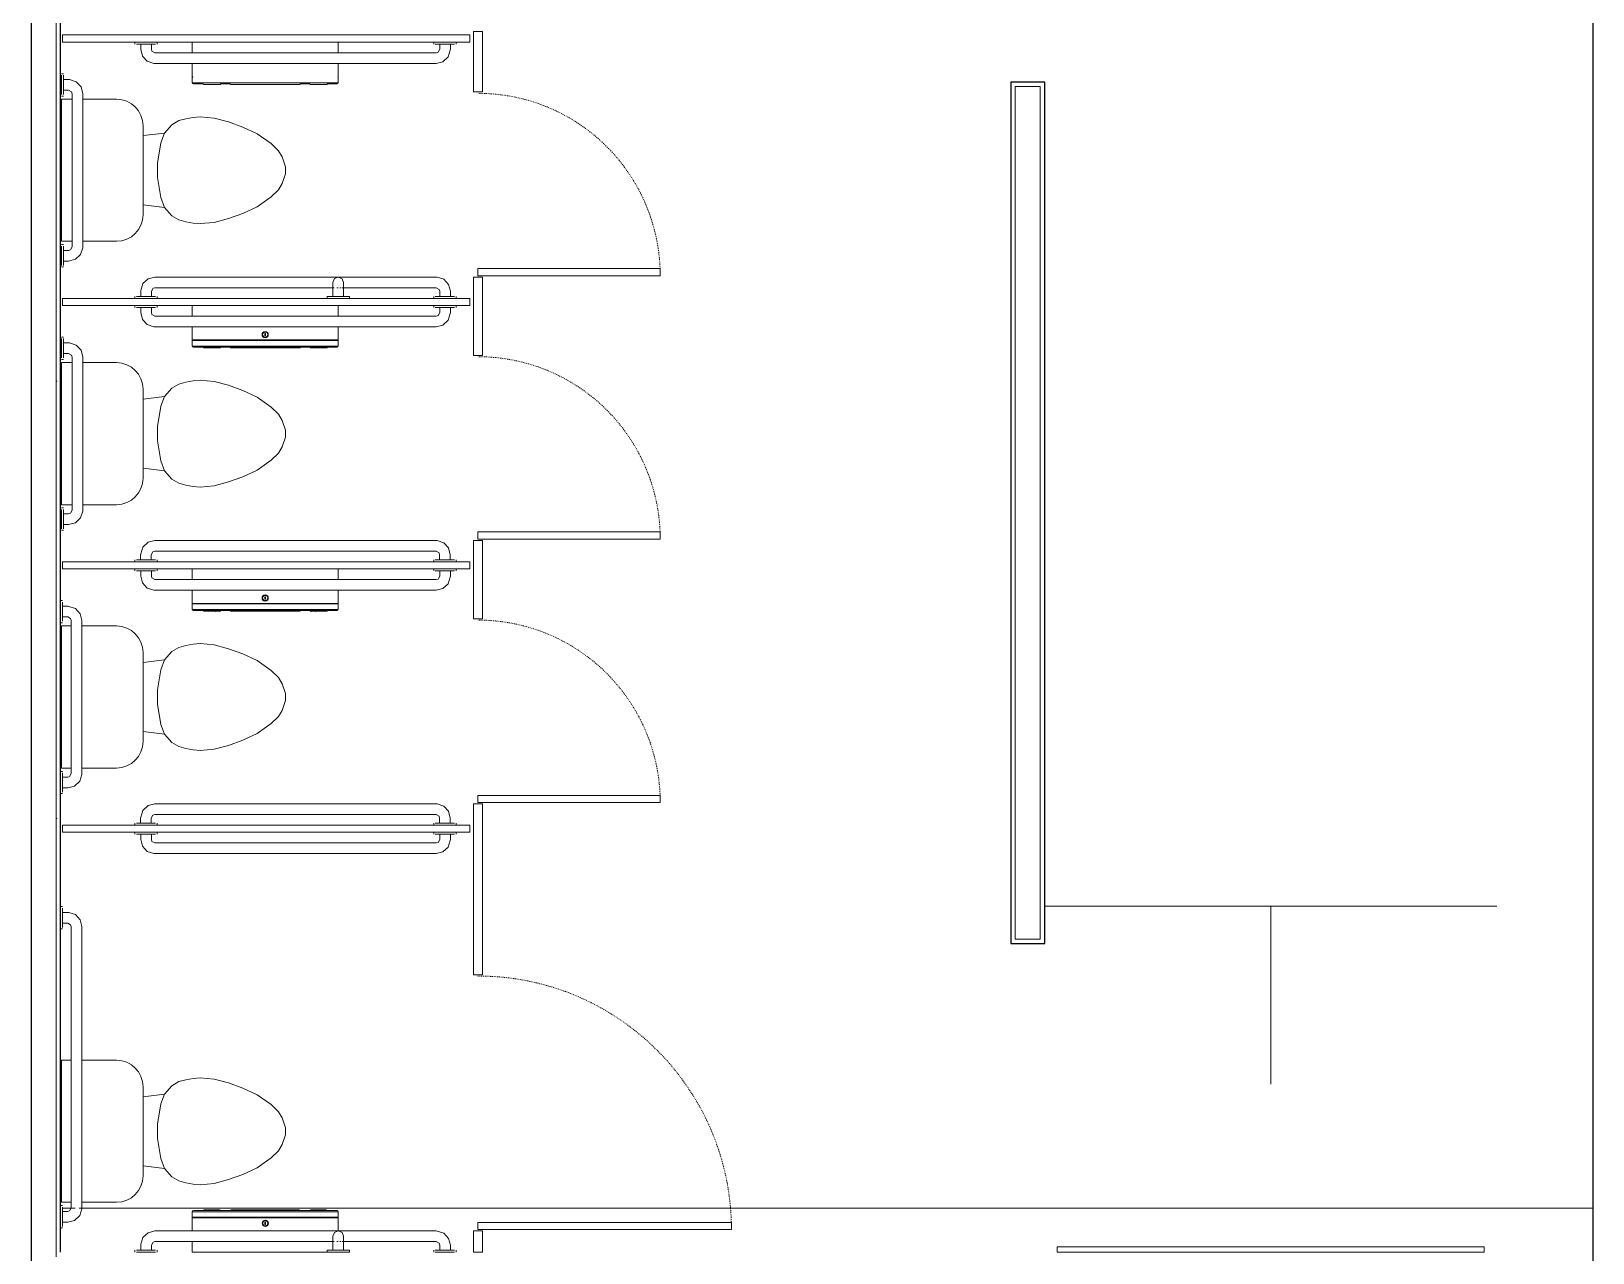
# Model space of a CAD drawing. Header units: inches. Extents: x 1 to 27263, y -26002 to 5769.
# Drawn here: x 25517.9 to 25737.3, y -22691.4 to -22519.8 of the extents above; entities that cross this region are included whole.
import ezdxf

# ---------------------------------------------------------------- set-up
doc = ezdxf.new("R2010")
doc.units = ezdxf.units.IN
doc.header["$MEASUREMENT"] = 0
doc.linetypes.add('Dash', pattern=[0.25, 0.125, -0.125])
doc.linetypes.add('Dash_2_', pattern=[0.25, 0.125, -0.125])
for name, color, linetype, lineweight in [('A-DETL', 90, 'Continuous', 9), ('A-FLOR', 192, 'Continuous', 9), ('A-WALL', 113, 'Continuous', 9), ('A-WALL-PATT', 111, 'Continuous', 25), ('I-WALL', 2, 'Continuous', 9), ('P-SANR-FIXT', 6, 'Continuous', 9), ('Q-SPCQ', 91, 'Continuous', 9), ('Q-SPCQ-HDLN', 91, 'Dash', 9)]:
    doc.layers.add(name, color=color, linetype=linetype, lineweight=lineweight)

# ---------------------------------------------------------------- blocks, each defined once
blk = doc.blocks.new('Toilet-Domestic-3D - Toilet-Domestic-3D-V36-Site Plan - Phase 1')
at = {"layer": 'P-SANR-FIXT', "color": 7}
for p, q in [((-9.98, 19.48), (9.98, 19.48)), ((-9.98, 18.1), (-9.98, 19.48)), ((9.98, 19.48), (9.98, 18.08)), ((-9.98, 11.75), (-9.98, 16.6)), ((9.98, 16.63), (9.98, 11.75)), ((6.25, 8.02), (-6.25, 8.02)), ((-4.86, 8.02), (-5.21, 5)), ((4.86, 8.02), (5.21, 5)), ((-5.21, 5), (-6.4, 4)), ((-3.84, 5.5), (-5.21, 5)), ((-1, 6), (-3.84, 5.5)), ((1, 6), (-1, 6)), ((3.84, 5.5), (1, 6)), ((5.21, 5), (3.84, 5.5)), ((6.4, 4), (5.21, 5)), ((-6.97, 3), (-7.24, 2)), ((-6.4, 4), (-6.97, 3)), ((6.97, 3), (6.4, 4)), ((7.24, 2), (6.97, 3)), ((-7.41, 1), (-7.5, 0)), ((-7.5, 0), (-7.33, -1.99)), ((-7.24, 2), (-7.41, 1)), ((7.41, 1), (7.24, 2)), ((7.33, -1.99), (7.5, 0)), ((7.5, 0), (7.41, 1)), ((-7.33, -1.99), (-6.79, -4)), ((6.79, -4), (7.33, -1.99)), ((-6.79, -4), (-6.06, -6)), ((6.06, -6), (6.79, -4)), ((-6.06, -6), (-5.13, -8)), ((5.13, -8), (6.06, -6)), ((-5.13, -8), (-3.74, -10)), ((3.74, -10), (5.13, -8)), ((-3.74, -10), (-2.74, -11)), ((2.74, -11), (3.74, -10)), ((-2.74, -11), (-1.87, -11.5)), ((-1.87, -11.5), (-0.5, -12)), ((-0.5, -12), (0.5, -12)), ((0.5, -12), (1.87, -11.5)), ((1.87, -11.5), (2.74, -11))]:
    blk.add_line(p, q, dxfattribs=at)
for centre, start, end in [((-6.25, 11.75), 180, 270), ((6.25, 11.75), 270, 360)]:
    blk.add_arc(centre, 3.73, start, end, dxfattribs=at)
blk = doc.blocks.new('Toilet-Domestic-3D - Toilet-Domestic-3D-V37-Site Plan - Phase 1')
at = {"layer": 'P-SANR-FIXT', "color": 7}
for p, q in [((-9.98, 19.48), (9.98, 19.48)), ((-9.98, 18.1), (-9.98, 19.48)), ((9.98, 19.48), (9.98, 18.1)), ((-9.98, 11.75), (-9.98, 16.6)), ((9.98, 16.6), (9.98, 11.75)), ((6.25, 8.02), (-6.25, 8.02)), ((-4.86, 8.02), (-5.21, 5)), ((4.86, 8.02), (5.21, 5)), ((-5.21, 5), (-6.4, 4)), ((-3.84, 5.5), (-5.21, 5)), ((-1, 6), (-3.84, 5.5)), ((1, 6), (-1, 6)), ((3.84, 5.5), (1, 6)), ((5.21, 5), (3.84, 5.5)), ((6.4, 4), (5.21, 5)), ((-6.97, 3), (-7.24, 2)), ((-6.4, 4), (-6.97, 3)), ((6.97, 3), (6.4, 4)), ((7.24, 2), (6.97, 3)), ((-7.41, 1), (-7.5, 0)), ((-7.5, 0), (-7.33, -1.99)), ((-7.24, 2), (-7.41, 1)), ((7.41, 1), (7.24, 2)), ((7.33, -1.99), (7.5, 0)), ((7.5, 0), (7.41, 1)), ((-7.33, -1.99), (-6.79, -4)), ((6.79, -4), (7.33, -1.99)), ((-6.79, -4), (-6.06, -6)), ((6.06, -6), (6.79, -4)), ((-6.06, -6), (-5.13, -8)), ((5.13, -8), (6.06, -6)), ((-5.13, -8), (-3.74, -10)), ((3.74, -10), (5.13, -8)), ((-3.74, -10), (-2.74, -11)), ((2.74, -11), (3.74, -10)), ((-2.74, -11), (-1.87, -11.5)), ((-1.87, -11.5), (-0.5, -12)), ((-0.5, -12), (0.5, -12)), ((0.5, -12), (1.87, -11.5)), ((1.87, -11.5), (2.74, -11))]:
    blk.add_line(p, q, dxfattribs=at)
for centre, start, end in [((-6.25, 11.75), 180, 270), ((6.25, 11.75), 270, 360)]:
    blk.add_arc(centre, 3.73, start, end, dxfattribs=at)
blk = doc.blocks.new('Toilet-Domestic-3D - Toilet-Domestic-3D-V38-Site Plan - Phase 1')
at = {"layer": 'P-SANR-FIXT', "color": 7}
for p, q in [((-9.98, 19.48), (9.98, 19.48)), ((-9.98, 17.98), (-9.98, 19.48)), ((9.98, 19.48), (9.98, 17.98)), ((-9.98, 11.75), (-9.98, 16.48)), ((9.98, 16.48), (9.98, 11.75)), ((6.25, 8.02), (-6.25, 8.02)), ((-4.86, 8.02), (-5.21, 5)), ((4.86, 8.02), (5.21, 5)), ((-5.21, 5), (-6.4, 4)), ((-3.84, 5.5), (-5.21, 5)), ((-1, 6), (-3.84, 5.5)), ((1, 6), (-1, 6)), ((3.84, 5.5), (1, 6)), ((5.21, 5), (3.84, 5.5)), ((6.4, 4), (5.21, 5)), ((-6.97, 3), (-7.24, 2)), ((-6.4, 4), (-6.97, 3)), ((6.97, 3), (6.4, 4)), ((7.24, 2), (6.97, 3)), ((-7.41, 1), (-7.5, 0)), ((-7.5, 0), (-7.33, -1.99)), ((-7.24, 2), (-7.41, 1)), ((7.41, 1), (7.24, 2)), ((7.33, -1.99), (7.5, 0)), ((7.5, 0), (7.41, 1)), ((-7.33, -1.99), (-6.79, -4)), ((6.79, -4), (7.33, -1.99)), ((-6.79, -4), (-6.06, -6)), ((6.06, -6), (6.79, -4)), ((-6.06, -6), (-5.13, -8)), ((5.13, -8), (6.06, -6)), ((-5.13, -8), (-3.74, -10)), ((3.74, -10), (5.13, -8)), ((-3.74, -10), (-2.74, -11)), ((2.74, -11), (3.74, -10)), ((-2.74, -11), (-1.87, -11.5)), ((-1.87, -11.5), (-0.5, -12)), ((-0.5, -12), (0.5, -12)), ((0.5, -12), (1.87, -11.5)), ((1.87, -11.5), (2.74, -11))]:
    blk.add_line(p, q, dxfattribs=at)
for centre, start, end in [((-6.25, 11.75), 180, 270), ((6.25, 11.75), 270, 360)]:
    blk.add_arc(centre, 3.73, start, end, dxfattribs=at)
blk = doc.blocks.new('817_Grab_Bars - 8170-001420-V41-Site Plan - Phase 1')
at = {"layer": 'Q-SPCQ', "color": 7}
for p, q in [((25574.77, -22688.3), (25535.27, -22688.3)), ((25535.27, -22689.8), (25560.47, -22689.8)), ((25560.84, -22689.8), (25561.02, -22689.8)), ((25561.25, -22689.8), (25561.42, -22689.8)), ((25561.56, -22689.8), (25574.77, -22689.8)), ((25532.45, -22691.02), (25532.45, -22691.3)), ((25532.66, -22691.02), (25534.02, -22691.02)), ((25534.02, -22691.3), (25532.66, -22691.3)), ((25533.27, -22690.3), (25533.27, -22691.02)), ((25534.02, -22691.02), (25535.37, -22691.02)), ((25535.37, -22691.3), (25534.02, -22691.3)), ((25534.77, -22691.02), (25534.77, -22690.3)), ((25535.58, -22691.3), (25535.58, -22691.02)), ((25574.45, -22691.02), (25574.45, -22691.3)), ((25574.66, -22691.02), (25576.02, -22691.02)), ((25576.02, -22691.3), (25574.66, -22691.3)), ((25575.27, -22690.3), (25575.27, -22691.02)), ((25576.02, -22691.02), (25577.37, -22691.02)), ((25577.37, -22691.3), (25576.02, -22691.3)), ((25576.77, -22691.02), (25576.77, -22690.3)), ((25577.58, -22691.3), (25577.58, -22691.02))]:
    blk.add_line(p, q, dxfattribs=at)
at = {"layer": 'Q-SPCQ', "color": 7, "flags": 128}
for points in [[(25535.27, -22688.3), (25534.3, -22688.55), (25533.58, -22689.23), (25533.27, -22690.17), (25533.27, -22690.3)], [(25534.77, -22690.3), (25535, -22689.88), (25535.27, -22689.8)], [(25576.77, -22690.3), (25576.52, -22689.34), (25575.84, -22688.62), (25574.9, -22688.31), (25574.77, -22688.3)], [(25574.77, -22689.8), (25575.19, -22690.03), (25575.27, -22690.3)]]:
    blk.add_lwpolyline(points, dxfattribs=at)
blk = doc.blocks.new('Dispenser-Toilet_Tissue-Frost_Products_LTD_-Jumbo-169 - Steel-Brushed-Stainless_Steel-V42-Site Plan - Phase 1')
at = {"layer": 'Q-SPCQ', "color": 10, "lineweight": 13}
for p, q in [((25542.03, -22685.44), (25540.68, -22685.44)), ((25559.5, -22685.44), (25542.03, -22685.44)), ((25544.36, -22685.34), (25542.19, -22685.34)), ((25545.83, -22685.44), (25544.52, -22685.44)), ((25555.52, -22685.34), (25546.01, -22685.34)), ((25557.01, -22685.44), (25555.7, -22685.44)), ((25559.34, -22685.34), (25557.17, -22685.34)), ((25560.86, -22685.44), (25559.5, -22685.44)), ((25561.01, -22685.6), (25540.52, -22685.6)), ((25540.52, -22685.6), (25540.52, -22686.37)), ((25540.52, -22686.37), (25540.58, -22686.37)), ((25540.52, -22686.46), (25561.01, -22686.46)), ((25540.52, -22686.46), (25540.52, -22688.34)), ((25540.58, -22686.37), (25560.96, -22686.37)), ((25540.58, -22686.37), (25540.58, -22686.4)), ((25560.96, -22686.4), (25540.58, -22686.4)), ((25550.81, -22687.06), (25550.73, -22687.06)), ((25550.73, -22687.06), (25550.73, -22687.4)), ((25550.73, -22687.4), (25550.81, -22687.4)), ((25550.81, -22687.4), (25550.81, -22687.06)), ((25560.96, -22686.4), (25560.96, -22686.37)), ((25560.96, -22686.37), (25561.01, -22686.37)), ((25561.01, -22686.37), (25561.01, -22685.6)), ((25561.01, -22688.33), (25561.01, -22686.46)), ((25540.52, -22689.78), (25540.52, -22691.3)), ((25540.52, -22691.3), (25559.66, -22691.3))]:
    blk.add_line(p, q, dxfattribs=at)
for radius in [0.438, 0.358]:
    blk.add_circle((25550.77, -22687.22), radius, dxfattribs=at)
for centre, radius, start, end in [((25540.68, -22685.6), 0.16, 90, 180), ((25542.19, -22685.52), 0.18, 90, 153.6122), ((25543.74, -22685.46), 0.118, 100.8116, 172.3569), ((25543.74, -22685.49), 0.151, 19.6341, 87.321), ((25543.76, -22685.49), 0.151, 19.6341, 86.8331), ((25543.77, -22685.52), 0.18, 26.3878, 90), ((25544.34, -22685.46), 0.119, 100.0401, 171.5195), ((25544.34, -22685.49), 0.151, 19.6341, 87.321), ((25544.35, -22685.49), 0.151, 19.6341, 87.321), ((25544.36, -22685.52), 0.18, 26.3878, 90), ((25546.01, -22685.56), 0.22, 90, 146.9443), ((25555.52, -22685.56), 0.22, 33.0557, 90), ((25557.17, -22685.52), 0.18, 90, 153.6122), ((25557.18, -22685.49), 0.151, 92.679, 160.3659), ((25557.19, -22685.49), 0.151, 92.679, 160.3659), ((25557.19, -22685.46), 0.119, 8.4805, 79.9599), ((25557.76, -22685.52), 0.18, 90, 153.6084), ((25557.77, -22685.49), 0.151, 93.1667, 160.3726), ((25557.79, -22685.49), 0.151, 92.679, 160.3653), ((25557.79, -22685.46), 0.118, 7.6431, 79.1884), ((25559.34, -22685.52), 0.18, 26.3878, 90), ((25560.85, -22685.6), 0.16, 0, 89.0019), ((25540.58, -22686.46), 0.06, 90, 180), ((25560.95, -22686.46), 0.0601, 0, 87.3185)]:
    blk.add_arc(centre, radius, start, end, dxfattribs=at)
blk = doc.blocks.new('Partition-Floor_Braced-Bradley_Corp-St_Stl-ADA-N_Stalls - ADA _optional_ _ n Standard Stalls-89615-Site Plan - Phase 1')
at = {"layer": 'Q-SPCQ', "color": 7}
for p, q in [((68.5, -0.88), (67.5, -0.88)), ((67.5, -0.88), (67.5, -58.13)), ((68.5, -58.13), (68.5, -0.88)), ((105.5, -0.88), (104.5, -0.88)), ((104.5, -0.88), (104.5, -58.13)), ((104.5, -58.13), (104.5, -0.88)), ((104.5, -0.88), (105.5, -0.88)), ((105.5, -58.13), (105.5, -0.88)), ((105.5, -0.88), (105.5, -58.13)), ((142.5, -0.88), (141.5, -0.88)), ((141.5, -0.88), (141.5, -58.13)), ((141.5, -58.13), (141.5, -0.88)), ((141.5, -0.88), (142.5, -0.88)), ((142.5, -58.13), (142.5, -0.88)), ((142.5, -0.88), (142.5, -58.13)), ((179.5, -0.88), (178.5, -0.88)), ((178.5, -0.88), (178.5, -58.13)), ((179.5, -58.13), (179.5, -0.88)), ((11.5, -58.63), (8.5, -58.63)), ((8.5, -58.63), (8.5, -59.88)), ((11.5, -59.88), (11.5, -58.63)), ((71.5, -58.63), (47.5, -58.63)), ((47.5, -58.63), (47.5, -59.88)), ((67.5, -58.13), (68.5, -58.13)), ((71.5, -59.88), (71.5, -58.63)), ((97.5, -58.63), (97.5, -59.88)), ((108.5, -58.63), (97.5, -58.63)), ((104.5, -58.13), (105.5, -58.13)), ((105.5, -58.13), (104.5, -58.13)), ((108.5, -59.88), (108.5, -58.63)), ((134.5, -58.63), (134.5, -59.88)), ((145.5, -58.63), (134.5, -58.63)), ((141.5, -58.13), (142.5, -58.13)), ((142.5, -58.13), (141.5, -58.13)), ((145.5, -59.88), (145.5, -58.63)), ((180, -58.63), (171.5, -58.63)), ((171.5, -58.63), (171.5, -59.88)), ((178.5, -58.13), (179.5, -58.13)), ((180, -59.88), (180, -58.63)), ((8.5, -59.88), (11.5, -59.88)), ((12.69, -59.25), (11.69, -59.25)), ((11.69, -59.25), (11.69, -94.87)), ((12.69, -94.87), (12.69, -59.25)), ((47.5, -59.88), (71.5, -59.88)), ((72.69, -59.25), (71.69, -59.25)), ((71.69, -59.25), (71.69, -84.87)), ((72.69, -84.87), (72.69, -59.25)), ((97.5, -59.88), (108.5, -59.88)), ((109.69, -59.25), (108.69, -59.25)), ((108.69, -59.25), (108.69, -84.87)), ((109.69, -84.87), (109.69, -59.25)), ((134.5, -59.88), (145.5, -59.88)), ((146.69, -59.25), (145.69, -59.25)), ((145.69, -59.25), (145.69, -84.87)), ((146.69, -84.87), (146.69, -59.25)), ((171.5, -59.88), (180, -59.88)), ((71.69, -84.87), (72.69, -84.87)), ((108.69, -84.87), (109.69, -84.87)), ((145.69, -84.87), (146.69, -84.87)), ((11.69, -94.87), (12.69, -94.87))]:
    blk.add_line(p, q, dxfattribs=at)
at = {"layer": 'Q-SPCQ-HDLN', "color": 7, "linetype": 'Dash_2_'}
for centre, radius, start in [((11.69, -59.25), 35.62, 271.7908), ((71.69, -59.25), 25.62, 272.2042), ((108.69, -59.25), 25.62, 272.2042), ((145.69, -59.25), 25.62, 272.2042)]:
    blk.add_arc(centre, radius, start, 360, dxfattribs=at)
blk = doc.blocks.new('817_Grab_Bars - 8170-001420-V43-Site Plan - Phase 1')
at = {"layer": 'Q-SPCQ', "color": 7}
for p, q in [((25445.95, -22632.3), (25445.95, -22632.58)), ((25447.52, -22632.58), (25446.16, -22632.58)), ((25446.77, -22632.58), (25446.77, -22633.3)), ((25448.87, -22632.58), (25447.52, -22632.58)), ((25448.27, -22633.3), (25448.27, -22632.58)), ((25449.08, -22632.58), (25449.08, -22632.3)), ((25487.95, -22632.3), (25487.95, -22632.58)), ((25489.52, -22632.58), (25488.16, -22632.58)), ((25488.77, -22632.58), (25488.77, -22633.3)), ((25490.87, -22632.58), (25489.52, -22632.58)), ((25490.27, -22633.3), (25490.27, -22632.58)), ((25491.08, -22632.58), (25491.08, -22632.3)), ((25488.27, -22633.8), (25448.77, -22633.8)), ((25448.77, -22635.3), (25488.27, -22635.3))]:
    blk.add_line(p, q, dxfattribs=at)
at = {"layer": 'Q-SPCQ', "color": 7, "flags": 128}
for points in [[(25446.77, -22633.3), (25447.01, -22634.26), (25447.69, -22634.99), (25448.63, -22635.3), (25448.77, -22635.3)], [(25448.77, -22633.8), (25448.34, -22633.57), (25448.27, -22633.3)], [(25488.27, -22635.3), (25489.23, -22635.06), (25489.95, -22634.38), (25490.26, -22633.44), (25490.27, -22633.3)], [(25488.77, -22633.3), (25488.54, -22633.72), (25488.27, -22633.8)]]:
    blk.add_lwpolyline(points, dxfattribs=at)
blk = doc.blocks.new('817_Grab_Bars - 8170-001420-V44-Site Plan - Phase 1')
at = {"layer": 'Q-SPCQ', "color": 7}
for p, q in [((25532.45, -22558.3), (25532.45, -22558.58)), ((25535.58, -22558.58), (25535.58, -22558.3)), ((25574.45, -22558.3), (25574.45, -22558.58)), ((25577.58, -22558.58), (25577.58, -22558.3)), ((25534.02, -22558.58), (25532.66, -22558.58)), ((25533.27, -22558.58), (25533.27, -22559.3)), ((25535.37, -22558.58), (25534.02, -22558.58)), ((25534.77, -22559.3), (25534.77, -22558.58)), ((25574.77, -22559.8), (25535.27, -22559.8)), ((25576.02, -22558.58), (25574.66, -22558.58)), ((25575.27, -22558.58), (25575.27, -22559.3)), ((25577.37, -22558.58), (25576.02, -22558.58)), ((25576.77, -22559.3), (25576.77, -22558.58)), ((25535.27, -22561.3), (25574.77, -22561.3))]:
    blk.add_line(p, q, dxfattribs=at)
at = {"layer": 'Q-SPCQ', "color": 7, "flags": 128}
for points in [[(25533.27, -22559.3), (25533.51, -22560.26), (25534.19, -22560.99), (25535.13, -22561.3), (25535.27, -22561.3)], [(25535.27, -22559.8), (25534.84, -22559.57), (25534.77, -22559.3)], [(25574.77, -22561.3), (25575.73, -22561.06), (25576.45, -22560.38), (25576.76, -22559.44), (25576.77, -22559.3)], [(25575.27, -22559.3), (25575.04, -22559.72), (25574.77, -22559.8)]]:
    blk.add_lwpolyline(points, dxfattribs=at)
blk = doc.blocks.new('817_Grab_Bars - 8170-001420-V45-Site Plan - Phase 1')
at = {"layer": 'Q-SPCQ', "color": 7}
for p, q in [((25574.77, -22554.3), (25535.27, -22554.3)), ((25535.27, -22555.8), (25560.47, -22555.8)), ((25560.84, -22555.8), (25561.02, -22555.8)), ((25561.25, -22555.8), (25561.42, -22555.8)), ((25561.56, -22555.8), (25574.77, -22555.8)), ((25532.45, -22557.02), (25532.45, -22557.3)), ((25532.66, -22557.02), (25534.02, -22557.02)), ((25533.27, -22556.3), (25533.27, -22557.02)), ((25534.02, -22557.02), (25535.37, -22557.02)), ((25534.77, -22557.02), (25534.77, -22556.3)), ((25535.58, -22557.3), (25535.58, -22557.02)), ((25574.45, -22557.02), (25574.45, -22557.3)), ((25574.66, -22557.02), (25576.02, -22557.02)), ((25575.27, -22556.3), (25575.27, -22557.02)), ((25576.02, -22557.02), (25577.37, -22557.02)), ((25576.77, -22557.02), (25576.77, -22556.3)), ((25577.58, -22557.3), (25577.58, -22557.02))]:
    blk.add_line(p, q, dxfattribs=at)
at = {"layer": 'Q-SPCQ', "color": 7, "flags": 128}
for points in [[(25535.27, -22554.3), (25534.3, -22554.55), (25533.58, -22555.23), (25533.27, -22556.17), (25533.27, -22556.3)], [(25534.77, -22556.3), (25535, -22555.88), (25535.27, -22555.8)], [(25576.77, -22556.3), (25576.52, -22555.34), (25575.84, -22554.62), (25574.9, -22554.31), (25574.77, -22554.3)], [(25574.77, -22555.8), (25575.19, -22556.03), (25575.27, -22556.3)]]:
    blk.add_lwpolyline(points, dxfattribs=at)
blk = doc.blocks.new('Dispenser-Toilet_Tissue-Frost_Products_LTD_-Jumbo-169 - Steel-Brushed-Stainless_Steel-V47-Site Plan - Phase 1')
at = {"layer": 'Q-SPCQ', "color": 10, "lineweight": 13}
for p, q in [((25540.52, -22595.3), (25540.52, -22596.84)), ((25561.01, -22596.83), (25561.01, -22595.3)), ((25540.52, -22598.28), (25540.52, -22600.14)), ((25550.72, -22599.21), (25550.72, -22599.54)), ((25550.81, -22599.21), (25550.72, -22599.21)), ((25550.72, -22599.54), (25550.81, -22599.54)), ((25550.81, -22599.54), (25550.81, -22599.21)), ((25561.01, -22600.14), (25561.01, -22598.28)), ((25561.01, -22600.14), (25540.52, -22600.14)), ((25540.57, -22600.23), (25540.52, -22600.23)), ((25540.52, -22600.23), (25540.52, -22601)), ((25540.52, -22601), (25561.01, -22601)), ((25540.57, -22600.2), (25560.95, -22600.2)), ((25540.57, -22600.2), (25540.57, -22600.23)), ((25560.95, -22600.23), (25540.57, -22600.23)), ((25540.67, -22601.16), (25542.03, -22601.16)), ((25542.03, -22601.16), (25559.5, -22601.16)), ((25542.19, -22601.26), (25544.36, -22601.26)), ((25544.52, -22601.16), (25545.83, -22601.16)), ((25546.01, -22601.26), (25555.52, -22601.26)), ((25555.7, -22601.16), (25557.01, -22601.16)), ((25557.17, -22601.26), (25559.34, -22601.26)), ((25559.5, -22601.16), (25560.85, -22601.16)), ((25560.95, -22600.23), (25560.95, -22600.2)), ((25561.01, -22600.23), (25560.95, -22600.23)), ((25561.01, -22601), (25561.01, -22600.23))]:
    blk.add_line(p, q, dxfattribs=at)
for radius in [0.438, 0.358]:
    blk.add_circle((25550.76, -22599.38), radius, dxfattribs=at)
for centre, radius, start, end in [((25540.58, -22600.14), 0.0601, 180, 267.3185), ((25540.68, -22601), 0.16, 180, 269.0019), ((25542.19, -22601.08), 0.18, 206.3878, 270), ((25543.74, -22601.15), 0.118, 187.6431, 259.1884), ((25543.74, -22601.11), 0.151, 272.679, 340.3653), ((25543.77, -22601.08), 0.18, 270, 333.6084), ((25543.76, -22601.11), 0.151, 273.1667, 340.3726), ((25544.34, -22601.15), 0.119, 188.4805, 259.9599), ((25544.34, -22601.11), 0.151, 272.679, 340.3659), ((25544.35, -22601.11), 0.151, 272.679, 340.3659), ((25544.36, -22601.08), 0.18, 270, 333.6122), ((25546.01, -22601.04), 0.22, 213.0557, 270), ((25555.52, -22601.04), 0.22, 270, 326.9443), ((25557.17, -22601.08), 0.18, 206.3878, 270), ((25557.18, -22601.11), 0.151, 199.6341, 267.321), ((25557.19, -22601.11), 0.151, 199.6341, 267.321), ((25557.19, -22601.15), 0.119, 280.0401, 351.5195), ((25557.76, -22601.08), 0.18, 206.3878, 270), ((25557.77, -22601.11), 0.151, 199.6341, 266.8331), ((25557.79, -22601.11), 0.151, 199.6341, 267.321), ((25557.79, -22601.15), 0.118, 280.8116, 352.3569), ((25559.34, -22601.08), 0.18, 270, 333.6122), ((25560.85, -22601), 0.16, 270, 0), ((25560.95, -22600.14), 0.06, 270, 0)]:
    blk.add_arc(centre, radius, start, end, dxfattribs=at)
blk = doc.blocks.new('Dispenser-Toilet_Tissue-Frost_Products_LTD_-Jumbo-169 - Steel-Brushed-Stainless_Steel-V48-Site Plan - Phase 1')
at = {"layer": 'Q-SPCQ', "color": 10, "lineweight": 13}
for p, q in [((25540.52, -22522.84), (25540.52, -22521.3)), ((25561.01, -22521.3), (25561.01, -22522.83)), ((25540.52, -22526.14), (25540.52, -22524.28)), ((25561.01, -22524.28), (25561.01, -22526.14)), ((25540.52, -22527), (25540.52, -22526.23)), ((25540.52, -22526.23), (25540.58, -22526.23)), ((25561.01, -22527), (25540.52, -22527)), ((25540.58, -22526.23), (25540.58, -22526.2)), ((25542.03, -22527.16), (25540.68, -22527.16)), ((25544.36, -22527.26), (25542.19, -22527.26)), ((25545.83, -22527.16), (25544.52, -22527.16)), ((25555.52, -22527.26), (25546.01, -22527.26)), ((25557.01, -22527.16), (25555.7, -22527.16)), ((25559.34, -22527.26), (25557.17, -22527.26)), ((25560.86, -22527.16), (25559.5, -22527.16)), ((25560.96, -22526.2), (25560.96, -22526.23)), ((25560.96, -22526.23), (25561.01, -22526.23)), ((25561.01, -22526.23), (25561.01, -22527))]:
    blk.add_line(p, q, dxfattribs=at)
for centre, radius, start, end in [((25540.58, -22526.14), 0.06, 180, 270), ((25540.68, -22527), 0.16, 180, 270), ((25542.19, -22527.08), 0.18, 206.3878, 270), ((25544.36, -22527.08), 0.18, 270, 333.6122), ((25546.01, -22527.04), 0.22, 213.0557, 270), ((25555.52, -22527.04), 0.22, 270, 326.9443), ((25557.17, -22527.08), 0.18, 206.3878, 270), ((25559.34, -22527.08), 0.18, 270, 333.6122), ((25560.85, -22527), 0.16, 270.9981, 0), ((25560.95, -22526.14), 0.0601, 272.6815, 0)]:
    blk.add_arc(centre, radius, start, end, dxfattribs=at)
blk = doc.blocks.new('817_Grab_Bars - 8170-001240-25748-Site Plan - Phase 1')
at = {"layer": 'Q-SPCQ', "color": 7}
for p, q in [((25393.8, -22755.65), (25393.08, -22755.65)), ((25394.08, -22754.83), (25393.8, -22754.83)), ((25393.8, -22756.4), (25393.8, -22755.04)), ((25391.08, -22757.65), (25391.08, -22779.15)), ((25392.58, -22779.15), (25392.58, -22757.65)), ((25393.08, -22757.15), (25393.8, -22757.15)), ((25393.8, -22757.75), (25393.8, -22756.4)), ((25393.8, -22757.96), (25394.08, -22757.96)), ((25393.8, -22779.65), (25393.08, -22779.65)), ((25394.08, -22778.83), (25393.8, -22778.83)), ((25393.8, -22780.4), (25393.8, -22779.04)), ((25393.08, -22781.15), (25393.8, -22781.15)), ((25393.8, -22781.75), (25393.8, -22780.4)), ((25393.8, -22781.96), (25394.08, -22781.96))]:
    blk.add_line(p, q, dxfattribs=at)
at = {"layer": 'Q-SPCQ', "color": 7, "flags": 128}
for points in [[(25393.08, -22755.65), (25392.12, -22755.89), (25391.39, -22756.57), (25391.08, -22757.51), (25391.08, -22757.65)], [(25392.58, -22757.65), (25392.81, -22757.23), (25393.08, -22757.15)], [(25391.08, -22779.15), (25391.32, -22780.11), (25392, -22780.83), (25392.94, -22781.14), (25393.08, -22781.15)], [(25393.08, -22779.65), (25392.66, -22779.42), (25392.58, -22779.15)]]:
    blk.add_lwpolyline(points, dxfattribs=at)
blk = doc.blocks.new('817_Grab_Bars - 8170-001240-V51-Site Plan - Phase 1')
at = {"layer": 'Q-SPCQ', "color": 7}
for p, q in [((25522.42, -22562.74), (25522.14, -22562.74)), ((25522.14, -22564.3), (25522.14, -22562.95)), ((25522.14, -22565.66), (25522.14, -22564.3)), ((25522.42, -22562.95), (25522.42, -22564.3)), ((25523.14, -22563.55), (25522.42, -22563.55)), ((25522.42, -22564.3), (25522.42, -22565.66)), ((25522.14, -22565.87), (25522.42, -22565.87)), ((25522.42, -22565.05), (25523.14, -22565.05)), ((25523.64, -22565.55), (25523.64, -22587.05)), ((25525.14, -22587.05), (25525.14, -22565.55)), ((25522.42, -22586.74), (25522.14, -22586.74)), ((25522.14, -22588.3), (25522.14, -22586.95)), ((25522.14, -22589.66), (25522.14, -22588.3)), ((25522.42, -22586.95), (25522.42, -22588.3)), ((25523.14, -22587.55), (25522.42, -22587.55)), ((25522.42, -22588.3), (25522.42, -22589.66)), ((25522.14, -22589.87), (25522.42, -22589.87)), ((25522.42, -22589.05), (25523.14, -22589.05))]:
    blk.add_line(p, q, dxfattribs=at)
at = {"layer": 'Q-SPCQ', "color": 7, "flags": 128}
for points in [[(25525.14, -22565.55), (25524.89, -22564.59), (25524.22, -22563.87), (25523.27, -22563.56), (25523.14, -22563.55)], [(25523.14, -22565.05), (25523.56, -22565.28), (25523.64, -22565.55)], [(25523.14, -22589.05), (25524.1, -22588.81), (25524.83, -22588.13), (25525.14, -22587.19), (25525.14, -22587.05)], [(25523.64, -22587.05), (25523.41, -22587.47), (25523.14, -22587.55)]]:
    blk.add_lwpolyline(points, dxfattribs=at)
blk = doc.blocks.new('817_Grab_Bars - 8170-001180-V52-Site Plan - Phase 1')
at = {"layer": 'Q-SPCQ', "color": 7}
for p, q in [((25559.45, -22557.02), (25559.45, -22557.3)), ((25559.45, -22557.02), (25559.45, -22557.3)), ((25559.45, -22557.02), (25562.58, -22557.02)), ((25559.66, -22557.02), (25559.45, -22557.02)), ((25559.45, -22557.02), (25559.66, -22557.02)), ((25559.66, -22557.02), (25559.45, -22557.02)), ((25560.27, -22556.3), (25560.27, -22557.02)), ((25560.27, -22556.3), (25560.27, -22557.02)), ((25561.77, -22557.02), (25561.77, -22556.3)), ((25561.77, -22557.02), (25561.77, -22556.3)), ((25562.58, -22557.02), (25562.37, -22557.02)), ((25562.37, -22557.02), (25562.58, -22557.02)), ((25562.58, -22557.02), (25562.37, -22557.02)), ((25562.58, -22557.3), (25562.58, -22557.02)), ((25562.58, -22557.3), (25562.58, -22557.02))]:
    blk.add_line(p, q, dxfattribs=at)
at = {"layer": 'Q-SPCQ', "color": 7, "flags": 128}
for points in [[(25560.27, -22555.05), (25560.5, -22554.51), (25561.02, -22554.3)], [(25560.27, -22555.05), (25560.27, -22555.3), (25560.27, -22555.93), (25560.27, -22556.3)], [(25560.27, -22556.3), (25560.27, -22555.56), (25560.27, -22555.11), (25560.27, -22555.05)], [(25561.02, -22554.3), (25561.56, -22554.54), (25561.77, -22555.05)], [(25561.77, -22556.3), (25561.77, -22555.56), (25561.77, -22555.11), (25561.77, -22555.05)], [(25561.77, -22555.05), (25561.77, -22555.3), (25561.77, -22555.93), (25561.77, -22556.3)]]:
    blk.add_lwpolyline(points, dxfattribs=at)
blk = doc.blocks.new('817_Grab_Bars - 8170-001180-25756-Site Plan - Phase 1')
at = {"layer": 'Q-SPCQ', "color": 7}
for p, q in [((25460.95, -22691.02), (25460.95, -22691.3)), ((25460.95, -22691.02), (25460.95, -22691.3)), ((25460.95, -22691.02), (25464.08, -22691.02)), ((25461.16, -22691.02), (25460.95, -22691.02)), ((25460.95, -22691.02), (25461.16, -22691.02)), ((25461.16, -22691.02), (25460.95, -22691.02)), ((25464.08, -22691.3), (25460.95, -22691.3)), ((25460.95, -22691.3), (25461.16, -22691.3)), ((25461.16, -22691.3), (25460.95, -22691.3)), ((25460.95, -22691.3), (25461.16, -22691.3)), ((25461.77, -22690.3), (25461.77, -22691.02)), ((25461.77, -22690.3), (25461.77, -22691.02)), ((25463.27, -22691.02), (25463.27, -22690.3)), ((25463.27, -22691.02), (25463.27, -22690.3)), ((25464.08, -22691.02), (25463.87, -22691.02)), ((25463.87, -22691.02), (25464.08, -22691.02)), ((25464.08, -22691.02), (25463.87, -22691.02)), ((25463.87, -22691.3), (25464.08, -22691.3)), ((25464.08, -22691.3), (25463.87, -22691.3)), ((25463.87, -22691.3), (25464.08, -22691.3)), ((25464.08, -22691.3), (25464.08, -22691.02)), ((25464.08, -22691.3), (25464.08, -22691.02))]:
    blk.add_line(p, q, dxfattribs=at)
at = {"layer": 'Q-SPCQ', "color": 7, "flags": 128}
for points in [[(25461.77, -22689.05), (25462, -22688.51), (25462.52, -22688.3)], [(25461.77, -22689.05), (25461.77, -22689.3), (25461.77, -22689.93), (25461.77, -22690.3)], [(25461.77, -22690.3), (25461.77, -22689.56), (25461.77, -22689.11), (25461.77, -22689.05)], [(25462.52, -22688.3), (25463.06, -22688.54), (25463.27, -22689.05)], [(25463.27, -22690.3), (25463.27, -22689.56), (25463.27, -22689.11), (25463.27, -22689.05)], [(25463.27, -22689.05), (25463.27, -22689.3), (25463.27, -22689.93), (25463.27, -22690.3)]]:
    blk.add_lwpolyline(points, dxfattribs=at)
blk = doc.blocks.new('Bradley-Washroom_Accessories-Mirrors-780_Custom - Bradley-Washroom_Accessories-Mirrors-780_Custom-177612-Site Plan - Phase 1')
at = {"layer": 'Q-SPCQ', "color": 7}
for p, q in [((25321.64, -22690.55), (25381.64, -22690.55)), ((25321.64, -22690.55), (25321.64, -22691.3)), ((25381.64, -22691.3), (25321.64, -22691.3)), ((25381.64, -22691.3), (25381.64, -22690.55))]:
    blk.add_line(p, q, dxfattribs=at)
blk = doc.blocks.new('Locker Rooms and Restrooms_rvt-1-Site Plan - Phase 1')
at = {"layer": 'A-WALL-PATT', "lineweight": 9}
h = blk.add_hatch(dxfattribs=at)
h.set_pattern_fill('FP_9', style=0, pattern_type=2)
h.set_pattern_definition([(0, (0, 0), (81.92, 20.48), [3.379, -58.061, 3.379, -58.061, -327.68]), (0, (0, 0), (81.92, 20.48), [-122.88, 3.379, -119.501, 3.379, -58.061, -143.36]), (0, (0, 0), (81.92, 20.48), [-307.2, 3.379, -37.581, 3.379, -99.021]), (120, (30.72, 10.24), (-58.6962, 60.704801), [3.379, -58.061, 3.379, -58.061, -327.68]), (120, (30.72, 10.24), (-58.6962, 60.704801), [-122.88, 3.379, -119.501, 3.379, -58.061, -143.36]), (120, (30.72, 10.24), (-58.6962, 60.704801), [-307.2, 3.379, -37.581, 3.379, -99.021]), (240, (40.96, 51.2), (-23.2238, -81.184801), [3.379, -58.061, 3.379, -58.061, -327.68]), (240, (40.96, 51.2), (-23.2238, -81.184801), [-122.88, 3.379, -119.501, 3.379, -58.061, -143.36]), (240, (40.96, 51.2), (-23.2238, -81.184801), [-307.2, 3.379, -37.581, 3.379, -99.021])])
h.paths.add_polyline_path([(25521.39, -22691.3), (25522.02, -22691.3), (25522.02, -22435.18), (25521.39, -22435.18), (25521.39, -22668.33)], flags=0)
at = {"layer": 'A-DETL', "color": 7}
for p, q in [((25660.27, -22642.68), (25723.8, -22642.68)), ((25692.03, -22642.68), (25692.03, -22667.68))]:
    blk.add_line(p, q, dxfattribs=at)
at = {"layer": 'A-WALL', "color": 7}
for p, q in [((25521.39, -22435.18), (25521.39, -22691.3)), ((25659.64, -22527.55), (25656.14, -22527.55)), ((25656.14, -22527.55), (25656.14, -22647.3)), ((25659.64, -22527.55), (25659.64, -22647.3)), ((25656.14, -22647.3), (25659.64, -22647.3)), ((25521.39, -22691.3), (25521.39, -22691.93))]:
    blk.add_line(p, q, dxfattribs=at)
at = {"layer": 'I-WALL', "color": 250, "lineweight": 25}
for p, q in [((25517.89, -22435.18), (25517.89, -22695.43)), ((25522.02, -22691.3), (25522.02, -22435.18)), ((25656.14, -22526.93), (25655.52, -22526.93)), ((25655.52, -22526.93), (25655.52, -22647.93)), ((25659.64, -22526.93), (25656.14, -22526.93)), ((25660.27, -22526.93), (25659.64, -22526.93)), ((25660.27, -22647.93), (25660.27, -22526.93)), ((25655.52, -22647.93), (25656.14, -22647.93)), ((25656.14, -22647.93), (25659.64, -22647.93)), ((25659.64, -22647.93), (25660.27, -22647.93))]:
    blk.add_line(p, q, dxfattribs=at)
at = {"lineweight": 9}
for name, p, rotation in [('Partition-Floor_Braced-Bradley_Corp-St_Stl-ADA-N_Stalls - ADA _optional_ _ n Standard Stalls-89615-Site Plan - Phase 1', (25521.39, -22699.8), 90.00000000000044), ('Toilet-Domestic-3D - Toilet-Domestic-3D-V38-Site Plan - Phase 1', (25541.62, -22539.3), 89.99999999999991), ('Toilet-Domestic-3D - Toilet-Domestic-3D-V38-Site Plan - Phase 1', (25541.62, -22576.3), 89.99999999999991), ('817_Grab_Bars - 8170-001420-V43-Site Plan - Phase 1', (51023.53, -45226.61), 180), ('817_Grab_Bars - 8170-001240-25748-Site Plan - Phase 1', (50916.09, -45381.7), 180), ('Toilet-Domestic-3D - Toilet-Domestic-3D-V37-Site Plan - Phase 1', (25541.62, -22613.3), 89.99999999999991), ('817_Grab_Bars - 8170-001420-V43-Site Plan - Phase 1', (51023.53, -45263.61), 180), ('817_Grab_Bars - 8170-001420-V44-Site Plan - Phase 1', (2963.71, -48220.32), 89.99999999999967), ('Toilet-Domestic-3D - Toilet-Domestic-3D-V36-Site Plan - Phase 1', (25541.62, -22674.3), 89.99999999999991)]:
    blk.add_blockref(name, p, dxfattribs=dict(at, rotation=rotation))
for name, p in [('817_Grab_Bars - 8170-001420-V43-Site Plan - Phase 1', (86.5, 111)), ('Dispenser-Toilet_Tissue-Frost_Products_LTD_-Jumbo-169 - Steel-Brushed-Stainless_Steel-V48-Site Plan - Phase 1', (0, 0)), ('817_Grab_Bars - 8170-001240-V51-Site Plan - Phase 1', (0, 37)), ('817_Grab_Bars - 8170-001420-V45-Site Plan - Phase 1', (0, 0)), ('817_Grab_Bars - 8170-001180-V52-Site Plan - Phase 1', (0, 0)), ('817_Grab_Bars - 8170-001420-V44-Site Plan - Phase 1', (0, 0)), ('Dispenser-Toilet_Tissue-Frost_Products_LTD_-Jumbo-169 - Steel-Brushed-Stainless_Steel-V47-Site Plan - Phase 1', (0, 37)), ('817_Grab_Bars - 8170-001240-V51-Site Plan - Phase 1', (0, 0)), ('817_Grab_Bars - 8170-001420-V43-Site Plan - Phase 1', (86.5, 37)), ('Dispenser-Toilet_Tissue-Frost_Products_LTD_-Jumbo-169 - Steel-Brushed-Stainless_Steel-V47-Site Plan - Phase 1', (0, 0)), ('817_Grab_Bars - 8170-001420-V43-Site Plan - Phase 1', (86.5, 0)), ('Dispenser-Toilet_Tissue-Frost_Products_LTD_-Jumbo-169 - Steel-Brushed-Stainless_Steel-V42-Site Plan - Phase 1', (0, 0)), ('817_Grab_Bars - 8170-001420-V41-Site Plan - Phase 1', (0, 0)), ('817_Grab_Bars - 8170-001180-25756-Site Plan - Phase 1', (98.5, 0)), ('Bradley-Washroom_Accessories-Mirrors-780_Custom - Bradley-Washroom_Accessories-Mirrors-780_Custom-177612-Site Plan - Phase 1', (340.39, 0))]:
    blk.add_blockref(name, p, dxfattribs=at)
blk = doc.blocks.new('Struct_Xcel_Sports Complex_rvt-1-Site Plan - Phase 1')
at = {"layer": 'A-FLOR', "color": 7}
for p, q in [((25522.3, -22685.08), (25524.08, -22685.08)), ((25524.64, -22685.08), (25737.27, -22685.08))]:
    blk.add_line(p, q, dxfattribs=at)

msp = doc.modelspace()

# ---------------------------------------------------------------- linework, layer by layer
at = {"layer": 'I-WALL', "lineweight": 25}
msp.add_line((25737.265225, -22369.55281), (25737.265225, -22767.62156), dxfattribs=at)

# ---------------------------------------------------------------- block references
at = {"lineweight": 5}
for name in ['Struct_Xcel_Sports Complex_rvt-1-Site Plan - Phase 1', 'Locker Rooms and Restrooms_rvt-1-Site Plan - Phase 1']:
    msp.add_blockref(name, (0, 0), dxfattribs=at)

doc.saveas('drawing.dxf')
